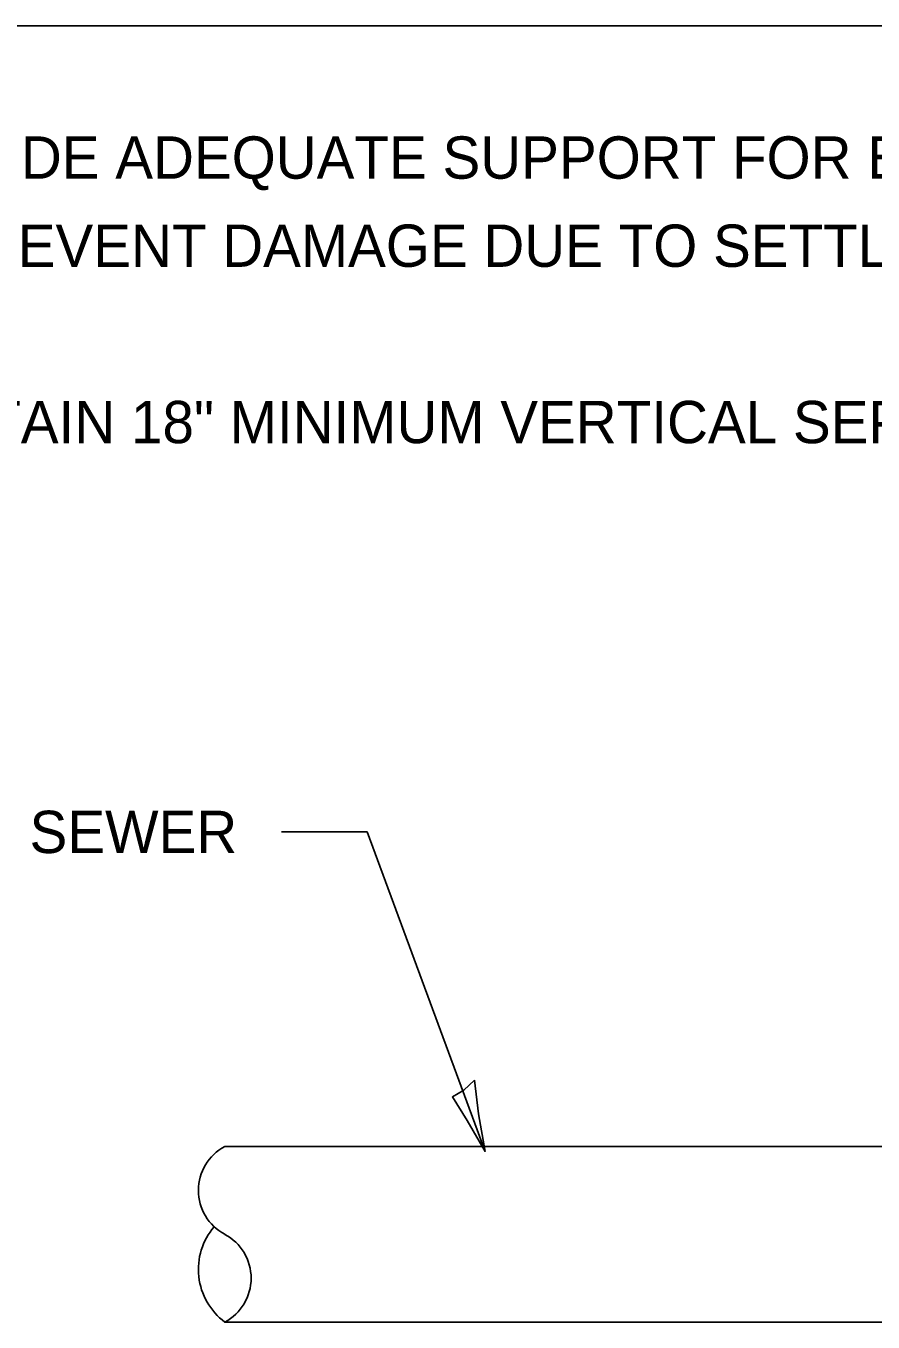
# Model space of a CAD drawing. Extents: x 2133490 to 2172050, y 2138301 to 2145980.
# Drawn here: x 2144500 to 2144620, y 2138444.3 to 2138628 of the extents above; entities that cross this region are included whole.
import ezdxf

# ---------------------------------------------------------------- set-up
doc = ezdxf.new("R2010")
doc.units = 0
for name, color, linetype in [('Design_PR_Roadway Dimensions', 7, 'Continuous'), ('Design_PR_Roadway Notes', 7, 'Continuous'), ('Drainage_PR_Storm Sewer', 7, 'Continuous'), ('Level 23', 7, 'Continuous'), ('Sheets_General Details', 7, 'Continuous')]:
    doc.layers.add(name, color=color, linetype=linetype)

msp = doc.modelspace()

# ---------------------------------------------------------------- linework, layer by layer
at = {"layer": 'Design_PR_Roadway Dimensions'}
for p in [(2144536.24, 2138513.77), (2144565.08, 2138468.46)]:
    msp.add_line(p, (2144548.38, 2138513.77), dxfattribs=at)
at = {"layer": 'Drainage_PR_Storm Sewer'}
for p, q in [((2144528.18, 2138469.16), (2144768.12, 2138469.16)), ((2144528.18, 2138444.27), (2144768.12, 2138444.27))]:
    msp.add_line(p, q, dxfattribs=at)
for centre, radius, start, end in [((2144531.5, 2138462.94), 7.05, 118.0725, 241.9275), ((2144533.78, 2138451.74), 9.33, 139.5585, 233.1301), ((2144524.87, 2138450.49), 7.05, 298.0725, 61.9275)]:
    msp.add_arc(centre, radius, start, end, dxfattribs=at)
at = {"layer": 'Level 23'}
msp.add_lwpolyline([(2144563.59, 2138478.56), (2144562.06, 2138477.14), (2144560.44, 2138476.2), (2144562.54, 2138472.85), (2144565.08, 2138468.46), (2144564.14, 2138473.8)], close=True, dxfattribs=at)
at = {"layer": 'Sheets_General Details'}
msp.add_line((2144822.23, 2138628.04), (2144473.77, 2138628.04), dxfattribs=at)

# ---------------------------------------------------------------- texts
at = {"layer": 'Design_PR_Roadway Notes'}
msp.add_text('PROPOSED SEWER ', height=6, dxfattribs=at).set_placement((2144452.82, 2138510.77))
at = {"layer": 'Level 23'}
for s, p in [('PROVIDE ADEQUATE SUPPORT FOR EXISTING WATER MAIN', (2144474.33, 2138606.38)), ('TO PREVENT DAMAGE DUE TO SETTLEMENT OF SEWER TRENCH', (2144474.33, 2138593.88)), ('MAINTAIN 18" MINIMUM VERTICAL SEPARATION FOR 10\' HORIZONTALLY', (2144474.33, 2138568.88))]:
    msp.add_text(s, height=6, dxfattribs=at).set_placement(p)

doc.saveas('drawing.dxf')
